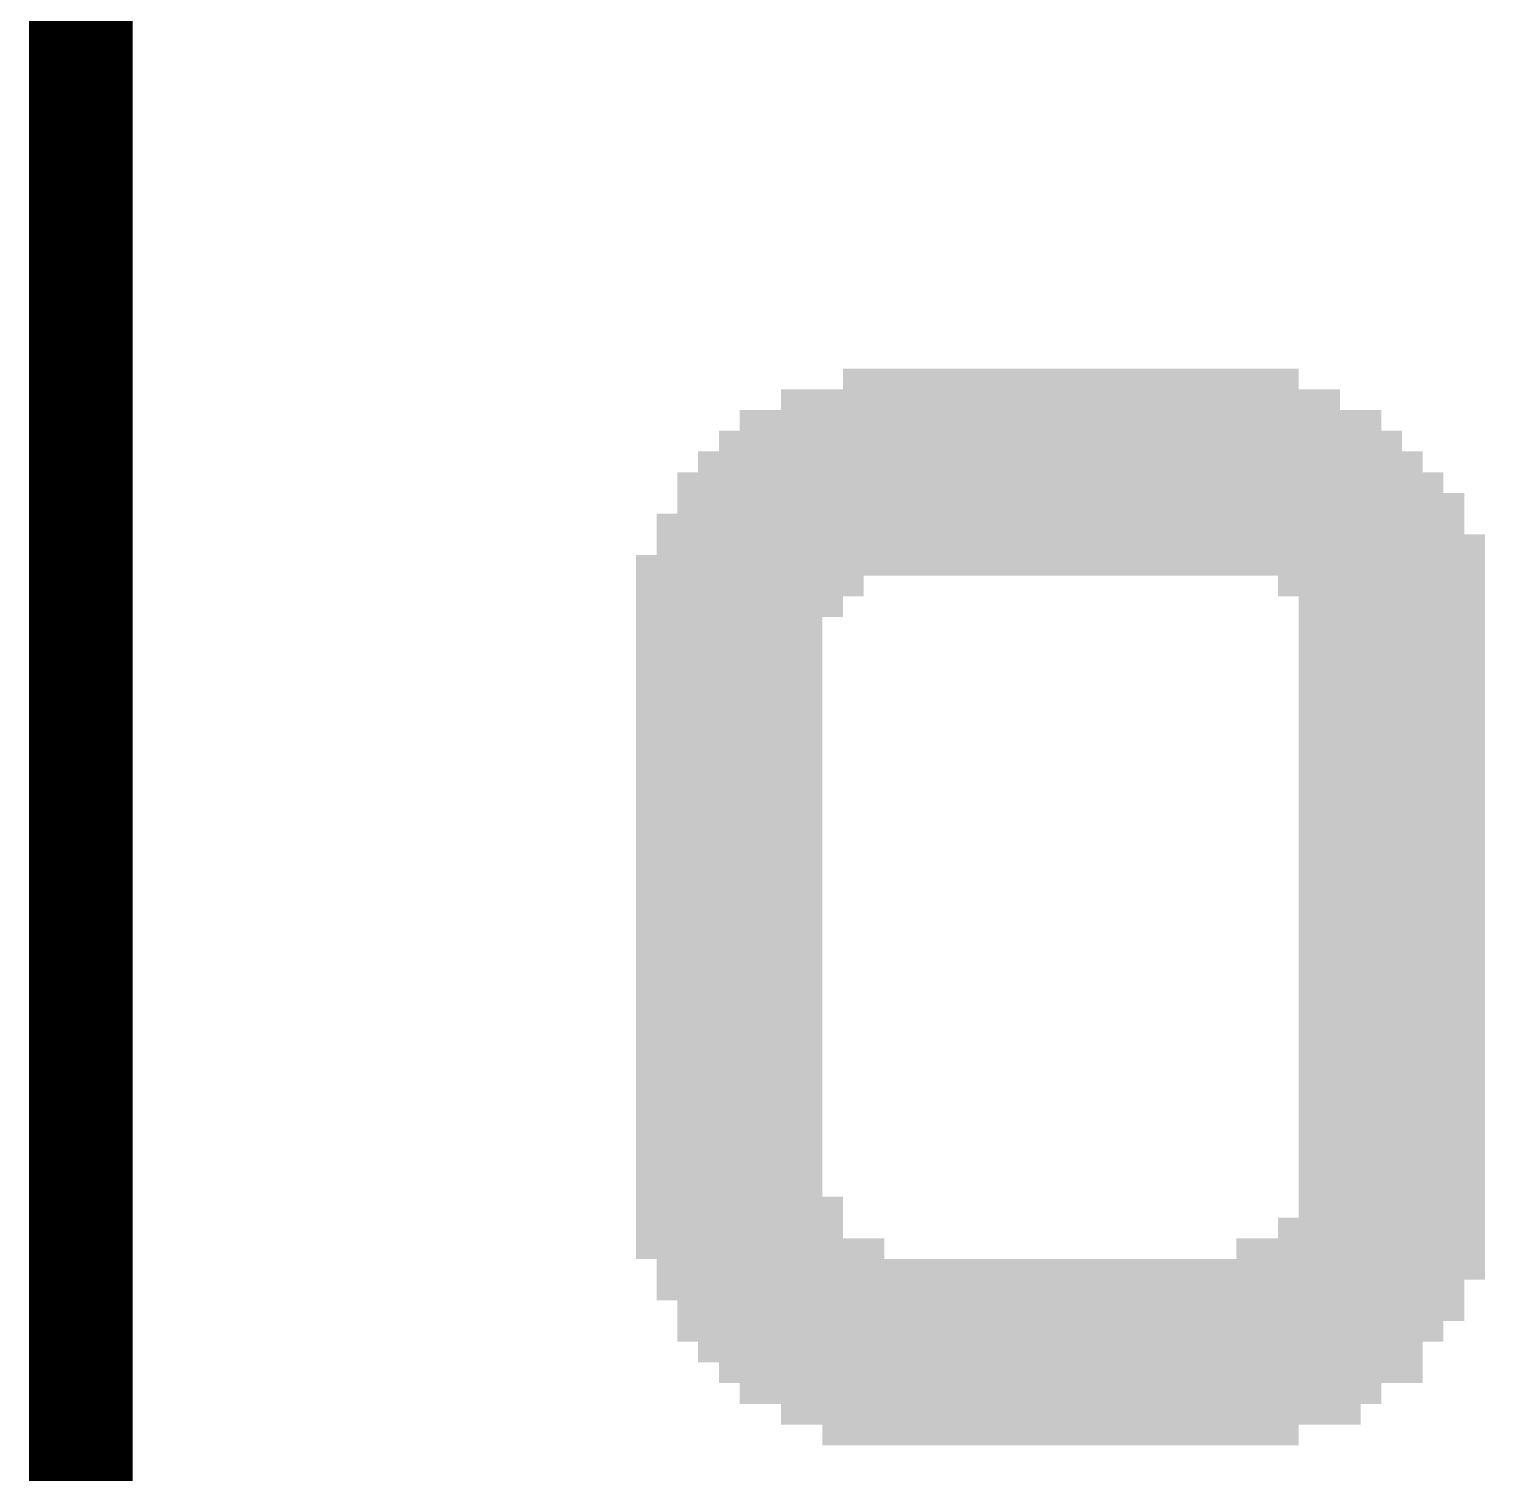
# Model space of a CAD drawing. Extents: x -33.1 to 40.1, y -20.3 to 20.1.
# Drawn here: x 34.736 to 36.523, y -8.521 to -6.75 of the extents above; entities that cross this region are included whole.
import ezdxf

# ---------------------------------------------------------------- set-up
doc = ezdxf.new("R2010")
doc.units = 0
doc.layers.add('21', color=253, linetype='CONTINUOUS')

# ---------------------------------------------------------------- blocks, each defined once
blk = doc.blocks.new('RECT')
blk.add_solid([(-0.5, -0.5), (0.5, -0.5), (-0.5, 0.5), (0.5, 0.5)])

msp = doc.modelspace()

# ---------------------------------------------------------------- linework, layer by layer
at = {"layer": '21', "const_width": 0.127}
msp.add_lwpolyline([(34.8, -13.948), (34.8, 7.952)], dxfattribs=at)

# ---------------------------------------------------------------- block references
at = {"layer": '21', "xscale": 0.0254, "yscale": 0.0254, "rotation": 90}
for p in [(35.7478, -7.1794), (35.7732, -7.1794), (35.7986, -7.1794), (35.824, -7.1794), (35.8494, -7.1794), (35.8748, -7.1794), (35.9002, -7.1794), (35.9256, -7.1794), (35.951, -7.1794), (35.9764, -7.1794), (36.0018, -7.1794), (36.0272, -7.1794), (36.0526, -7.1794), (36.078, -7.1794), (36.1034, -7.1794), (36.1288, -7.1794), (36.1542, -7.1794), (36.1796, -7.1794), (36.205, -7.1794), (36.2304, -7.1794), (36.2558, -7.1794), (36.2812, -7.1794), (35.6716, -7.2048), (35.697, -7.2048), (35.7224, -7.2048), (35.7478, -7.2048), (35.7732, -7.2048), (35.7986, -7.2048), (35.824, -7.2048), (35.8494, -7.2048), (35.8748, -7.2048), (35.9002, -7.2048), (35.9256, -7.2048), (35.951, -7.2048), (35.9764, -7.2048), (36.0018, -7.2048), (36.0272, -7.2048), (36.0526, -7.2048), (36.078, -7.2048), (36.1034, -7.2048), (36.1288, -7.2048), (36.1542, -7.2048), (36.1796, -7.2048), (36.205, -7.2048), (36.2304, -7.2048), (36.2558, -7.2048), (36.2812, -7.2048), (36.3066, -7.2048), (36.332, -7.2048), (35.6208, -7.2302), (35.6462, -7.2302), (35.6716, -7.2302), (35.697, -7.2302), (35.7224, -7.2302), (35.7478, -7.2302), (35.7732, -7.2302), (35.7986, -7.2302), (35.824, -7.2302), (35.8494, -7.2302), (35.8748, -7.2302), (35.9002, -7.2302), (35.9256, -7.2302), (35.951, -7.2302), (35.9764, -7.2302), (36.0018, -7.2302), (36.0272, -7.2302), (36.0526, -7.2302), (36.078, -7.2302), (36.1034, -7.2302), (36.1288, -7.2302), (36.1542, -7.2302), (36.1796, -7.2302), (36.205, -7.2302), (36.2304, -7.2302), (36.2558, -7.2302), (36.2812, -7.2302), (36.3066, -7.2302), (36.332, -7.2302), (36.3574, -7.2302), (36.3828, -7.2302), (35.5954, -7.2556), (35.6208, -7.2556), (35.6462, -7.2556), (35.6716, -7.2556), (35.697, -7.2556), (35.7224, -7.2556), (35.7478, -7.2556), (35.7732, -7.2556), (35.7986, -7.2556), (35.824, -7.2556), (35.8494, -7.2556), (35.8748, -7.2556), (35.9002, -7.2556), (35.9256, -7.2556), (35.951, -7.2556), (35.9764, -7.2556), (36.0018, -7.2556), (36.0272, -7.2556), (36.0526, -7.2556), (36.078, -7.2556), (36.1034, -7.2556), (36.1288, -7.2556), (36.1542, -7.2556), (36.1796, -7.2556), (36.205, -7.2556), (36.2304, -7.2556), (36.2558, -7.2556), (36.2812, -7.2556), (36.3066, -7.2556), (36.332, -7.2556), (36.3574, -7.2556), (36.3828, -7.2556), (36.4082, -7.2556), (35.57, -7.281), (35.5954, -7.281), (35.6208, -7.281), (35.6462, -7.281), (35.6716, -7.281), (35.697, -7.281), (35.7224, -7.281), (35.7478, -7.281), (35.7732, -7.281), (35.7986, -7.281), (35.824, -7.281), (35.8494, -7.281), (35.8748, -7.281), (35.9002, -7.281), (35.9256, -7.281), (35.951, -7.281), (35.9764, -7.281), (36.0018, -7.281), (36.0272, -7.281), (36.0526, -7.281), (36.078, -7.281), (36.1034, -7.281), (36.1288, -7.281), (36.1542, -7.281), (36.1796, -7.281), (36.205, -7.281), (36.2304, -7.281), (36.2558, -7.281), (36.2812, -7.281), (36.3066, -7.281), (36.332, -7.281), (36.3574, -7.281), (36.3828, -7.281), (36.4082, -7.281), (36.4336, -7.281), (35.5446, -7.3064), (35.57, -7.3064), (35.5954, -7.3064), (35.6208, -7.3064), (35.6462, -7.3064), (35.6716, -7.3064), (35.697, -7.3064), (35.7224, -7.3064), (35.7478, -7.3064), (35.7732, -7.3064), (35.7986, -7.3064), (35.824, -7.3064), (35.8494, -7.3064), (35.8748, -7.3064), (35.9002, -7.3064), (35.9256, -7.3064), (35.951, -7.3064), (35.9764, -7.3064), (36.0018, -7.3064), (36.0272, -7.3064), (36.0526, -7.3064), (36.078, -7.3064), (36.1034, -7.3064), (36.1288, -7.3064), (36.1542, -7.3064), (36.1796, -7.3064), (36.205, -7.3064), (36.2304, -7.3064), (36.2558, -7.3064), (36.2812, -7.3064), (36.3066, -7.3064), (36.332, -7.3064), (36.3574, -7.3064), (36.3828, -7.3064), (36.4082, -7.3064), (36.4336, -7.3064), (36.459, -7.3064), (35.5446, -7.3318), (35.57, -7.3318), (35.5954, -7.3318), (35.6208, -7.3318), (35.6462, -7.3318), (35.6716, -7.3318), (35.697, -7.3318), (35.7224, -7.3318), (35.7478, -7.3318), (35.7732, -7.3318), (35.7986, -7.3318), (35.824, -7.3318), (35.8494, -7.3318), (35.8748, -7.3318), (35.9002, -7.3318), (35.9256, -7.3318), (35.951, -7.3318), (35.9764, -7.3318), (36.0018, -7.3318), (36.0272, -7.3318), (36.0526, -7.3318), (36.078, -7.3318), (36.1034, -7.3318), (36.1288, -7.3318), (36.1542, -7.3318), (36.1796, -7.3318), (36.205, -7.3318), (36.2304, -7.3318), (36.2558, -7.3318), (36.2812, -7.3318), (36.3066, -7.3318), (36.332, -7.3318), (36.3574, -7.3318), (36.3828, -7.3318), (36.4082, -7.3318), (36.4336, -7.3318), (36.459, -7.3318), (36.4844, -7.3318), (35.5192, -7.3572), (35.5446, -7.3572), (35.57, -7.3572), (35.5954, -7.3572), (35.6208, -7.3572), (35.6462, -7.3572), (35.6716, -7.3572), (35.697, -7.3572), (35.7224, -7.3572), (35.7478, -7.3572), (35.7732, -7.3572), (35.7986, -7.3572), (35.824, -7.3572), (35.8494, -7.3572), (35.8748, -7.3572), (35.9002, -7.3572), (35.9256, -7.3572), (35.951, -7.3572), (35.9764, -7.3572), (36.0018, -7.3572), (36.0272, -7.3572), (36.0526, -7.3572), (36.078, -7.3572), (36.1034, -7.3572), (36.1288, -7.3572), (36.1542, -7.3572), (36.1796, -7.3572), (36.205, -7.3572), (36.2304, -7.3572), (36.2558, -7.3572), (36.2812, -7.3572), (36.3066, -7.3572), (36.332, -7.3572), (36.3574, -7.3572), (36.3828, -7.3572), (36.4082, -7.3572), (36.4336, -7.3572), (36.459, -7.3572), (36.4844, -7.3572), (35.5192, -7.3826), (35.5446, -7.3826), (35.57, -7.3826), (35.5954, -7.3826), (35.6208, -7.3826), (35.6462, -7.3826), (35.6716, -7.3826), (35.697, -7.3826), (35.7224, -7.3826), (35.7478, -7.3826), (35.7732, -7.3826), (35.7986, -7.3826), (35.824, -7.3826), (35.8494, -7.3826), (35.8748, -7.3826), (35.9002, -7.3826), (35.9256, -7.3826), (35.951, -7.3826), (35.9764, -7.3826), (36.0018, -7.3826), (36.0272, -7.3826), (36.0526, -7.3826), (36.078, -7.3826), (36.1034, -7.3826), (36.1288, -7.3826), (36.1542, -7.3826), (36.1796, -7.3826), (36.205, -7.3826), (36.2304, -7.3826), (36.2558, -7.3826), (36.2812, -7.3826), (36.3066, -7.3826), (36.332, -7.3826), (36.3574, -7.3826), (36.3828, -7.3826), (36.4082, -7.3826), (36.4336, -7.3826), (36.459, -7.3826), (36.4844, -7.3826), (36.5098, -7.3826), (35.4938, -7.408), (35.5192, -7.408), (35.5446, -7.408), (35.57, -7.408), (35.5954, -7.408), (35.6208, -7.408), (35.6462, -7.408), (35.6716, -7.408), (35.697, -7.408), (35.7224, -7.408), (35.7478, -7.408), (35.7732, -7.408), (35.7986, -7.408), (35.824, -7.408), (35.8494, -7.408), (35.8748, -7.408), (35.9002, -7.408), (35.9256, -7.408), (35.951, -7.408), (35.9764, -7.408), (36.0018, -7.408), (36.0272, -7.408), (36.0526, -7.408), (36.078, -7.408), (36.1034, -7.408), (36.1288, -7.408), (36.1542, -7.408), (36.1796, -7.408), (36.205, -7.408), (36.2304, -7.408), (36.2558, -7.408), (36.2812, -7.408), (36.3066, -7.408), (36.332, -7.408), (36.3574, -7.408), (36.3828, -7.408), (36.4082, -7.408), (36.4336, -7.408), (36.459, -7.408), (36.4844, -7.408), (36.5098, -7.408), (35.4938, -7.4334), (35.5192, -7.4334), (35.5446, -7.4334), (35.57, -7.4334), (35.5954, -7.4334), (35.6208, -7.4334), (35.6462, -7.4334), (35.6716, -7.4334), (35.697, -7.4334), (35.7224, -7.4334), (35.7478, -7.4334), (36.2812, -7.4334), (36.3066, -7.4334), (36.332, -7.4334), (36.3574, -7.4334), (36.3828, -7.4334), (36.4082, -7.4334), (36.4336, -7.4334), (36.459, -7.4334), (36.4844, -7.4334), (36.5098, -7.4334), (35.4938, -7.4588), (35.5192, -7.4588), (35.5446, -7.4588), (35.57, -7.4588), (35.5954, -7.4588), (35.6208, -7.4588), (35.6462, -7.4588), (35.6716, -7.4588), (35.697, -7.4588), (35.7224, -7.4588), (36.3066, -7.4588), (36.332, -7.4588), (36.3574, -7.4588), (36.3828, -7.4588), (36.4082, -7.4588), (36.4336, -7.4588), (36.459, -7.4588), (36.4844, -7.4588), (36.5098, -7.4588), (35.4938, -7.4842), (35.5192, -7.4842), (35.5446, -7.4842), (35.57, -7.4842), (35.5954, -7.4842), (35.6208, -7.4842), (35.6462, -7.4842), (35.6716, -7.4842), (35.697, -7.4842), (36.3066, -7.4842), (36.332, -7.4842), (36.3574, -7.4842), (36.3828, -7.4842), (36.4082, -7.4842), (36.4336, -7.4842), (36.459, -7.4842), (36.4844, -7.4842), (36.5098, -7.4842), (35.4938, -7.5096), (35.5192, -7.5096), (35.5446, -7.5096), (35.57, -7.5096), (35.5954, -7.5096), (35.6208, -7.5096), (35.6462, -7.5096), (35.6716, -7.5096), (35.697, -7.5096), (36.3066, -7.5096), (36.332, -7.5096), (36.3574, -7.5096), (36.3828, -7.5096), (36.4082, -7.5096), (36.4336, -7.5096), (36.459, -7.5096), (36.4844, -7.5096), (36.5098, -7.5096), (35.4938, -7.535), (35.5192, -7.535), (35.5446, -7.535), (35.57, -7.535), (35.5954, -7.535), (35.6208, -7.535), (35.6462, -7.535), (35.6716, -7.535), (35.697, -7.535), (36.3066, -7.535), (36.332, -7.535), (36.3574, -7.535), (36.3828, -7.535), (36.4082, -7.535), (36.4336, -7.535), (36.459, -7.535), (36.4844, -7.535), (36.5098, -7.535), (35.4938, -7.5604), (35.5192, -7.5604), (35.5446, -7.5604), (35.57, -7.5604), (35.5954, -7.5604), (35.6208, -7.5604), (35.6462, -7.5604), (35.6716, -7.5604), (35.697, -7.5604), (36.3066, -7.5604), (36.332, -7.5604), (36.3574, -7.5604), (36.3828, -7.5604), (36.4082, -7.5604), (36.4336, -7.5604), (36.459, -7.5604), (36.4844, -7.5604), (36.5098, -7.5604), (35.4938, -7.5858), (35.5192, -7.5858), (35.5446, -7.5858), (35.57, -7.5858), (35.5954, -7.5858), (35.6208, -7.5858), (35.6462, -7.5858), (35.6716, -7.5858), (35.697, -7.5858), (36.3066, -7.5858), (36.332, -7.5858), (36.3574, -7.5858), (36.3828, -7.5858), (36.4082, -7.5858), (36.4336, -7.5858), (36.459, -7.5858), (36.4844, -7.5858), (36.5098, -7.5858), (35.4938, -7.6112), (35.5192, -7.6112), (35.5446, -7.6112), (35.57, -7.6112), (35.5954, -7.6112), (35.6208, -7.6112), (35.6462, -7.6112), (35.6716, -7.6112), (35.697, -7.6112), (36.3066, -7.6112), (36.332, -7.6112), (36.3574, -7.6112), (36.3828, -7.6112), (36.4082, -7.6112), (36.4336, -7.6112), (36.459, -7.6112), (36.4844, -7.6112), (36.5098, -7.6112), (35.4938, -7.6366), (35.5192, -7.6366), (35.5446, -7.6366), (35.57, -7.6366), (35.5954, -7.6366), (35.6208, -7.6366), (35.6462, -7.6366), (35.6716, -7.6366), (35.697, -7.6366), (36.3066, -7.6366), (36.332, -7.6366), (36.3574, -7.6366), (36.3828, -7.6366), (36.4082, -7.6366), (36.4336, -7.6366), (36.459, -7.6366), (36.4844, -7.6366), (36.5098, -7.6366), (35.4938, -7.662), (35.5192, -7.662), (35.5446, -7.662), (35.57, -7.662), (35.5954, -7.662), (35.6208, -7.662), (35.6462, -7.662), (35.6716, -7.662), (35.697, -7.662), (36.3066, -7.662), (36.332, -7.662), (36.3574, -7.662), (36.3828, -7.662), (36.4082, -7.662), (36.4336, -7.662), (36.459, -7.662), (36.4844, -7.662), (36.5098, -7.662), (35.4938, -7.6874), (35.5192, -7.6874), (35.5446, -7.6874), (35.57, -7.6874), (35.5954, -7.6874), (35.6208, -7.6874), (35.6462, -7.6874), (35.6716, -7.6874), (35.697, -7.6874), (36.3066, -7.6874), (36.332, -7.6874), (36.3574, -7.6874), (36.3828, -7.6874), (36.4082, -7.6874), (36.4336, -7.6874), (36.459, -7.6874), (36.4844, -7.6874), (36.5098, -7.6874), (35.4938, -7.7128), (35.5192, -7.7128), (35.5446, -7.7128), (35.57, -7.7128), (35.5954, -7.7128), (35.6208, -7.7128), (35.6462, -7.7128), (35.6716, -7.7128), (35.697, -7.7128), (36.3066, -7.7128), (36.332, -7.7128), (36.3574, -7.7128), (36.3828, -7.7128), (36.4082, -7.7128), (36.4336, -7.7128), (36.459, -7.7128), (36.4844, -7.7128), (36.5098, -7.7128), (35.4938, -7.7382), (35.5192, -7.7382), (35.5446, -7.7382), (35.57, -7.7382), (35.5954, -7.7382), (35.6208, -7.7382), (35.6462, -7.7382), (35.6716, -7.7382), (35.697, -7.7382), (36.3066, -7.7382), (36.332, -7.7382), (36.3574, -7.7382), (36.3828, -7.7382), (36.4082, -7.7382), (36.4336, -7.7382), (36.459, -7.7382), (36.4844, -7.7382), (36.5098, -7.7382), (35.4938, -7.7636), (35.5192, -7.7636), (35.5446, -7.7636), (35.57, -7.7636), (35.5954, -7.7636), (35.6208, -7.7636), (35.6462, -7.7636), (35.6716, -7.7636), (35.697, -7.7636), (36.3066, -7.7636), (36.332, -7.7636), (36.3574, -7.7636), (36.3828, -7.7636), (36.4082, -7.7636), (36.4336, -7.7636), (36.459, -7.7636), (36.4844, -7.7636), (36.5098, -7.7636), (35.4938, -7.789), (35.5192, -7.789), (35.5446, -7.789), (35.57, -7.789), (35.5954, -7.789), (35.6208, -7.789), (35.6462, -7.789), (35.6716, -7.789), (35.697, -7.789), (36.3066, -7.789), (36.332, -7.789), (36.3574, -7.789), (36.3828, -7.789), (36.4082, -7.789), (36.4336, -7.789), (36.459, -7.789), (36.4844, -7.789), (36.5098, -7.789), (35.4938, -7.8144), (35.5192, -7.8144), (35.5446, -7.8144), (35.57, -7.8144), (35.5954, -7.8144), (35.6208, -7.8144), (35.6462, -7.8144), (35.6716, -7.8144), (35.697, -7.8144), (36.3066, -7.8144), (36.332, -7.8144), (36.3574, -7.8144), (36.3828, -7.8144), (36.4082, -7.8144), (36.4336, -7.8144), (36.459, -7.8144), (36.4844, -7.8144), (36.5098, -7.8144), (35.4938, -7.8398), (35.5192, -7.8398), (35.5446, -7.8398), (35.57, -7.8398), (35.5954, -7.8398), (35.6208, -7.8398), (35.6462, -7.8398), (35.6716, -7.8398), (35.697, -7.8398), (36.3066, -7.8398), (36.332, -7.8398), (36.3574, -7.8398), (36.3828, -7.8398), (36.4082, -7.8398), (36.4336, -7.8398), (36.459, -7.8398), (36.4844, -7.8398), (36.5098, -7.8398), (35.4938, -7.8652), (35.5192, -7.8652), (35.5446, -7.8652), (35.57, -7.8652), (35.5954, -7.8652), (35.6208, -7.8652), (35.6462, -7.8652), (35.6716, -7.8652), (35.697, -7.8652), (36.3066, -7.8652), (36.332, -7.8652), (36.3574, -7.8652), (36.3828, -7.8652), (36.4082, -7.8652), (36.4336, -7.8652), (36.459, -7.8652), (36.4844, -7.8652), (36.5098, -7.8652), (35.4938, -7.8906), (35.5192, -7.8906), (35.5446, -7.8906), (35.57, -7.8906), (35.5954, -7.8906), (35.6208, -7.8906), (35.6462, -7.8906), (35.6716, -7.8906), (35.697, -7.8906), (36.3066, -7.8906), (36.332, -7.8906), (36.3574, -7.8906), (36.3828, -7.8906), (36.4082, -7.8906), (36.4336, -7.8906), (36.459, -7.8906), (36.4844, -7.8906), (36.5098, -7.8906), (35.4938, -7.916), (35.5192, -7.916), (35.5446, -7.916), (35.57, -7.916), (35.5954, -7.916), (35.6208, -7.916), (35.6462, -7.916), (35.6716, -7.916), (35.697, -7.916), (36.3066, -7.916), (36.332, -7.916), (36.3574, -7.916), (36.3828, -7.916), (36.4082, -7.916), (36.4336, -7.916), (36.459, -7.916), (36.4844, -7.916), (36.5098, -7.916), (35.4938, -7.9414), (35.5192, -7.9414), (35.5446, -7.9414), (35.57, -7.9414), (35.5954, -7.9414), (35.6208, -7.9414), (35.6462, -7.9414), (35.6716, -7.9414), (35.697, -7.9414), (36.3066, -7.9414), (36.332, -7.9414), (36.3574, -7.9414), (36.3828, -7.9414), (36.4082, -7.9414), (36.4336, -7.9414), (36.459, -7.9414), (36.4844, -7.9414), (36.5098, -7.9414), (35.4938, -7.9668), (35.5192, -7.9668), (35.5446, -7.9668), (35.57, -7.9668), (35.5954, -7.9668), (35.6208, -7.9668), (35.6462, -7.9668), (35.6716, -7.9668), (35.697, -7.9668), (36.3066, -7.9668), (36.332, -7.9668), (36.3574, -7.9668), (36.3828, -7.9668), (36.4082, -7.9668), (36.4336, -7.9668), (36.459, -7.9668), (36.4844, -7.9668), (36.5098, -7.9668), (35.4938, -7.9922), (35.5192, -7.9922), (35.5446, -7.9922), (35.57, -7.9922), (35.5954, -7.9922), (35.6208, -7.9922), (35.6462, -7.9922), (35.6716, -7.9922), (35.697, -7.9922), (36.3066, -7.9922), (36.332, -7.9922), (36.3574, -7.9922), (36.3828, -7.9922), (36.4082, -7.9922), (36.4336, -7.9922), (36.459, -7.9922), (36.4844, -7.9922), (36.5098, -7.9922), (35.4938, -8.0176), (35.5192, -8.0176), (35.5446, -8.0176), (35.57, -8.0176), (35.5954, -8.0176), (35.6208, -8.0176), (35.6462, -8.0176), (35.6716, -8.0176), (35.697, -8.0176), (36.3066, -8.0176), (36.332, -8.0176), (36.3574, -8.0176), (36.3828, -8.0176), (36.4082, -8.0176), (36.4336, -8.0176), (36.459, -8.0176), (36.4844, -8.0176), (36.5098, -8.0176), (35.4938, -8.043), (35.5192, -8.043), (35.5446, -8.043), (35.57, -8.043), (35.5954, -8.043), (35.6208, -8.043), (35.6462, -8.043), (35.6716, -8.043), (35.697, -8.043), (36.3066, -8.043), (36.332, -8.043), (36.3574, -8.043), (36.3828, -8.043), (36.4082, -8.043), (36.4336, -8.043), (36.459, -8.043), (36.4844, -8.043), (36.5098, -8.043), (35.4938, -8.0684), (35.5192, -8.0684), (35.5446, -8.0684), (35.57, -8.0684), (35.5954, -8.0684), (35.6208, -8.0684), (35.6462, -8.0684), (35.6716, -8.0684), (35.697, -8.0684), (36.3066, -8.0684), (36.332, -8.0684), (36.3574, -8.0684), (36.3828, -8.0684), (36.4082, -8.0684), (36.4336, -8.0684), (36.459, -8.0684), (36.4844, -8.0684), (36.5098, -8.0684), (35.4938, -8.0938), (35.5192, -8.0938), (35.5446, -8.0938), (35.57, -8.0938), (35.5954, -8.0938), (35.6208, -8.0938), (35.6462, -8.0938), (35.6716, -8.0938), (35.697, -8.0938), (36.3066, -8.0938), (36.332, -8.0938), (36.3574, -8.0938), (36.3828, -8.0938), (36.4082, -8.0938), (36.4336, -8.0938), (36.459, -8.0938), (36.4844, -8.0938), (36.5098, -8.0938), (35.4938, -8.1192), (35.5192, -8.1192), (35.5446, -8.1192), (35.57, -8.1192), (35.5954, -8.1192), (35.6208, -8.1192), (35.6462, -8.1192), (35.6716, -8.1192), (35.697, -8.1192), (36.3066, -8.1192), (36.332, -8.1192), (36.3574, -8.1192), (36.3828, -8.1192), (36.4082, -8.1192), (36.4336, -8.1192), (36.459, -8.1192), (36.4844, -8.1192), (36.5098, -8.1192), (35.4938, -8.1446), (35.5192, -8.1446), (35.5446, -8.1446), (35.57, -8.1446), (35.5954, -8.1446), (35.6208, -8.1446), (35.6462, -8.1446), (35.6716, -8.1446), (35.697, -8.1446), (36.3066, -8.1446), (36.332, -8.1446), (36.3574, -8.1446), (36.3828, -8.1446), (36.4082, -8.1446), (36.4336, -8.1446), (36.459, -8.1446), (36.4844, -8.1446), (36.5098, -8.1446), (35.4938, -8.17), (35.5192, -8.17), (35.5446, -8.17), (35.57, -8.17), (35.5954, -8.17), (35.6208, -8.17), (35.6462, -8.17), (35.6716, -8.17), (35.697, -8.17), (36.3066, -8.17), (36.332, -8.17), (36.3574, -8.17), (36.3828, -8.17), (36.4082, -8.17), (36.4336, -8.17), (36.459, -8.17), (36.4844, -8.17), (36.5098, -8.17), (35.4938, -8.1954), (35.5192, -8.1954), (35.5446, -8.1954), (35.57, -8.1954), (35.5954, -8.1954), (35.6208, -8.1954), (35.6462, -8.1954), (35.6716, -8.1954), (35.697, -8.1954), (35.7224, -8.1954), (36.3066, -8.1954), (36.332, -8.1954), (36.3574, -8.1954), (36.3828, -8.1954), (36.4082, -8.1954), (36.4336, -8.1954), (36.459, -8.1954), (36.4844, -8.1954), (36.5098, -8.1954), (35.4938, -8.2208), (35.5192, -8.2208), (35.5446, -8.2208), (35.57, -8.2208), (35.5954, -8.2208), (35.6208, -8.2208), (35.6462, -8.2208), (35.6716, -8.2208), (35.697, -8.2208), (35.7224, -8.2208), (36.2812, -8.2208), (36.3066, -8.2208), (36.332, -8.2208), (36.3574, -8.2208), (36.3828, -8.2208), (36.4082, -8.2208), (36.4336, -8.2208), (36.459, -8.2208), (36.4844, -8.2208), (36.5098, -8.2208), (35.4938, -8.2462), (35.5192, -8.2462), (35.5446, -8.2462), (35.57, -8.2462), (35.5954, -8.2462), (35.6208, -8.2462), (35.6462, -8.2462), (35.6716, -8.2462), (35.697, -8.2462), (35.7224, -8.2462), (35.7478, -8.2462), (35.7732, -8.2462), (36.2304, -8.2462), (36.2558, -8.2462), (36.2812, -8.2462), (36.3066, -8.2462), (36.332, -8.2462), (36.3574, -8.2462), (36.3828, -8.2462), (36.4082, -8.2462), (36.4336, -8.2462), (36.459, -8.2462), (36.4844, -8.2462), (36.5098, -8.2462), (35.5192, -8.2716), (35.5446, -8.2716), (35.57, -8.2716), (35.5954, -8.2716), (35.6208, -8.2716), (35.6462, -8.2716), (35.6716, -8.2716), (35.697, -8.2716), (35.7224, -8.2716), (35.7478, -8.2716), (35.7732, -8.2716), (35.7986, -8.2716), (35.824, -8.2716), (35.8494, -8.2716), (35.8748, -8.2716), (35.9002, -8.2716), (35.9256, -8.2716), (35.951, -8.2716), (35.9764, -8.2716), (36.0018, -8.2716), (36.0272, -8.2716), (36.0526, -8.2716), (36.078, -8.2716), (36.1034, -8.2716), (36.1288, -8.2716), (36.1542, -8.2716), (36.1796, -8.2716), (36.205, -8.2716), (36.2304, -8.2716), (36.2558, -8.2716), (36.2812, -8.2716), (36.3066, -8.2716), (36.332, -8.2716), (36.3574, -8.2716), (36.3828, -8.2716), (36.4082, -8.2716), (36.4336, -8.2716), (36.459, -8.2716), (36.4844, -8.2716), (36.5098, -8.2716), (35.5192, -8.297), (35.5446, -8.297), (35.57, -8.297), (35.5954, -8.297), (35.6208, -8.297), (35.6462, -8.297), (35.6716, -8.297), (35.697, -8.297), (35.7224, -8.297), (35.7478, -8.297), (35.7732, -8.297), (35.7986, -8.297), (35.824, -8.297), (35.8494, -8.297), (35.8748, -8.297), (35.9002, -8.297), (35.9256, -8.297), (35.951, -8.297), (35.9764, -8.297), (36.0018, -8.297), (36.0272, -8.297), (36.0526, -8.297), (36.078, -8.297), (36.1034, -8.297), (36.1288, -8.297), (36.1542, -8.297), (36.1796, -8.297), (36.205, -8.297), (36.2304, -8.297), (36.2558, -8.297), (36.2812, -8.297), (36.3066, -8.297), (36.332, -8.297), (36.3574, -8.297), (36.3828, -8.297), (36.4082, -8.297), (36.4336, -8.297), (36.459, -8.297), (36.4844, -8.297), (35.5446, -8.3224), (35.57, -8.3224), (35.5954, -8.3224), (35.6208, -8.3224), (35.6462, -8.3224), (35.6716, -8.3224), (35.697, -8.3224), (35.7224, -8.3224), (35.7478, -8.3224), (35.7732, -8.3224), (35.7986, -8.3224), (35.824, -8.3224), (35.8494, -8.3224), (35.8748, -8.3224), (35.9002, -8.3224), (35.9256, -8.3224), (35.951, -8.3224), (35.9764, -8.3224), (36.0018, -8.3224), (36.0272, -8.3224), (36.0526, -8.3224), (36.078, -8.3224), (36.1034, -8.3224), (36.1288, -8.3224), (36.1542, -8.3224), (36.1796, -8.3224), (36.205, -8.3224), (36.2304, -8.3224), (36.2558, -8.3224), (36.2812, -8.3224), (36.3066, -8.3224), (36.332, -8.3224), (36.3574, -8.3224), (36.3828, -8.3224), (36.4082, -8.3224), (36.4336, -8.3224), (36.459, -8.3224), (36.4844, -8.3224), (35.5446, -8.3478), (35.57, -8.3478), (35.5954, -8.3478), (35.6208, -8.3478), (35.6462, -8.3478), (35.6716, -8.3478), (35.697, -8.3478), (35.7224, -8.3478), (35.7478, -8.3478), (35.7732, -8.3478), (35.7986, -8.3478), (35.824, -8.3478), (35.8494, -8.3478), (35.8748, -8.3478), (35.9002, -8.3478), (35.9256, -8.3478), (35.951, -8.3478), (35.9764, -8.3478), (36.0018, -8.3478), (36.0272, -8.3478), (36.0526, -8.3478), (36.078, -8.3478), (36.1034, -8.3478), (36.1288, -8.3478), (36.1542, -8.3478), (36.1796, -8.3478), (36.205, -8.3478), (36.2304, -8.3478), (36.2558, -8.3478), (36.2812, -8.3478), (36.3066, -8.3478), (36.332, -8.3478), (36.3574, -8.3478), (36.3828, -8.3478), (36.4082, -8.3478), (36.4336, -8.3478), (36.459, -8.3478), (35.57, -8.3732), (35.5954, -8.3732), (35.6208, -8.3732), (35.6462, -8.3732), (35.6716, -8.3732), (35.697, -8.3732), (35.7224, -8.3732), (35.7478, -8.3732), (35.7732, -8.3732), (35.7986, -8.3732), (35.824, -8.3732), (35.8494, -8.3732), (35.8748, -8.3732), (35.9002, -8.3732), (35.9256, -8.3732), (35.951, -8.3732), (35.9764, -8.3732), (36.0018, -8.3732), (36.0272, -8.3732), (36.0526, -8.3732), (36.078, -8.3732), (36.1034, -8.3732), (36.1288, -8.3732), (36.1542, -8.3732), (36.1796, -8.3732), (36.205, -8.3732), (36.2304, -8.3732), (36.2558, -8.3732), (36.2812, -8.3732), (36.3066, -8.3732), (36.332, -8.3732), (36.3574, -8.3732), (36.3828, -8.3732), (36.4082, -8.3732), (36.4336, -8.3732), (35.5954, -8.3986), (35.6208, -8.3986), (35.6462, -8.3986), (35.6716, -8.3986), (35.697, -8.3986), (35.7224, -8.3986), (35.7478, -8.3986), (35.7732, -8.3986), (35.7986, -8.3986), (35.824, -8.3986), (35.8494, -8.3986), (35.8748, -8.3986), (35.9002, -8.3986), (35.9256, -8.3986), (35.951, -8.3986), (35.9764, -8.3986), (36.0018, -8.3986), (36.0272, -8.3986), (36.0526, -8.3986), (36.078, -8.3986), (36.1034, -8.3986), (36.1288, -8.3986), (36.1542, -8.3986), (36.1796, -8.3986), (36.205, -8.3986), (36.2304, -8.3986), (36.2558, -8.3986), (36.2812, -8.3986), (36.3066, -8.3986), (36.332, -8.3986), (36.3574, -8.3986), (36.3828, -8.3986), (36.4082, -8.3986), (36.4336, -8.3986), (35.6208, -8.424), (35.6462, -8.424), (35.6716, -8.424), (35.697, -8.424), (35.7224, -8.424), (35.7478, -8.424), (35.7732, -8.424), (35.7986, -8.424), (35.824, -8.424), (35.8494, -8.424), (35.8748, -8.424), (35.9002, -8.424), (35.9256, -8.424), (35.951, -8.424), (35.9764, -8.424), (36.0018, -8.424), (36.0272, -8.424), (36.0526, -8.424), (36.078, -8.424), (36.1034, -8.424), (36.1288, -8.424), (36.1542, -8.424), (36.1796, -8.424), (36.205, -8.424), (36.2304, -8.424), (36.2558, -8.424), (36.2812, -8.424), (36.3066, -8.424), (36.332, -8.424), (36.3574, -8.424), (36.3828, -8.424), (35.6716, -8.4494), (35.697, -8.4494), (35.7224, -8.4494), (35.7478, -8.4494), (35.7732, -8.4494), (35.7986, -8.4494), (35.824, -8.4494), (35.8494, -8.4494), (35.8748, -8.4494), (35.9002, -8.4494), (35.9256, -8.4494), (35.951, -8.4494), (35.9764, -8.4494), (36.0018, -8.4494), (36.0272, -8.4494), (36.0526, -8.4494), (36.078, -8.4494), (36.1034, -8.4494), (36.1288, -8.4494), (36.1542, -8.4494), (36.1796, -8.4494), (36.205, -8.4494), (36.2304, -8.4494), (36.2558, -8.4494), (36.2812, -8.4494), (36.3066, -8.4494), (36.332, -8.4494), (36.3574, -8.4494), (35.7224, -8.4748), (35.7478, -8.4748), (35.7732, -8.4748), (35.7986, -8.4748), (35.824, -8.4748), (35.8494, -8.4748), (35.8748, -8.4748), (35.9002, -8.4748), (35.9256, -8.4748), (35.951, -8.4748), (35.9764, -8.4748), (36.0018, -8.4748), (36.0272, -8.4748), (36.0526, -8.4748), (36.078, -8.4748), (36.1034, -8.4748), (36.1288, -8.4748), (36.1542, -8.4748), (36.1796, -8.4748), (36.205, -8.4748), (36.2304, -8.4748), (36.2558, -8.4748), (36.2812, -8.4748)]:
    msp.add_blockref('RECT', p, dxfattribs=at)

doc.saveas('drawing.dxf')
